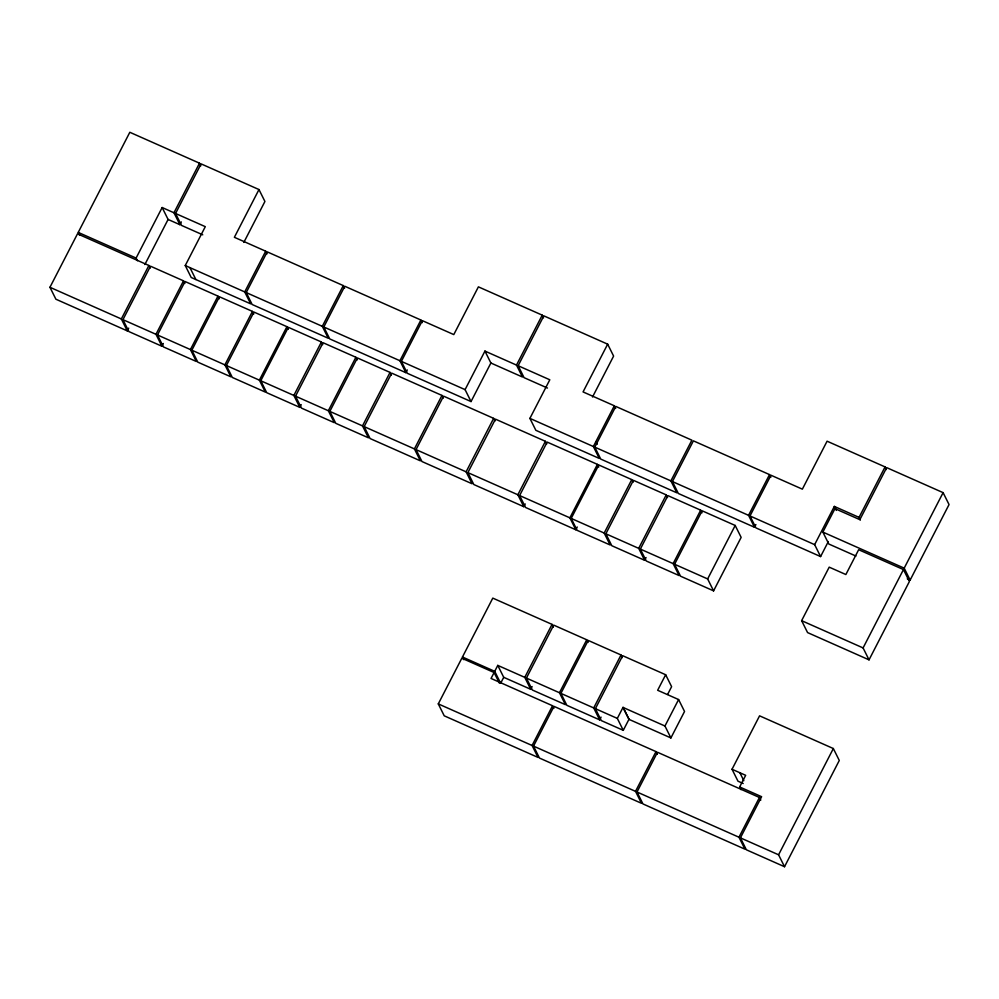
<?xml version="1.0" encoding="UTF-8"?>
<svg xmlns="http://www.w3.org/2000/svg" width="999" height="999" viewBox="0 0 999 999"><rect width="100%" height="100%" fill="white"/><g stroke="black" fill="none" stroke-linecap="round" stroke-linejoin="round"><path stroke-width="1.5" d="M128.696 328.134L127.285 330.881L55.894 299.213L49.95 287.287L77.497 233.828L148.888 265.484L150.212 268.132M79.558 235.065L78.234 232.405L129.82 132.28L199.513 163.187L200.824 165.834M137.425 260.727L136.101 258.067L162.15 207.53L173.963 212.762L179.907 224.688L181.319 221.928M144.867 264.535L168.094 219.455L162.15 207.53M173.963 212.762L199.513 163.187M202.747 234.815L181.493 225.399L175.549 213.474L201.099 163.886L258.978 189.548L264.922 201.473L243.831 242.407M127.285 330.881L121.341 318.956L148.888 265.484M163.337 343.494L161.925 346.241L128.896 331.581L122.939 319.655L150.499 266.196L183.529 280.844L184.852 283.491M185.252 265.547L244.73 291.92L250.674 303.846L191.196 277.472L185.252 265.547L205.294 226.661L175.549 213.474M161.925 346.241L155.981 334.315L183.529 280.844M157.48 334.977L190.422 349.575L196.366 361.501L163.424 346.903L157.48 334.977L185.027 281.506L217.969 296.116L219.293 298.763M258.978 189.548L234.378 237.3L265.709 251.199L267.033 253.846M190.422 349.575L217.969 296.116M191.845 350.212L224.9 364.872L230.844 376.798L197.79 362.137L191.845 350.212L219.405 296.753L252.447 311.401L253.771 314.048M244.73 291.92L265.709 251.199M246.216 292.582L322.302 326.323L328.246 338.249L252.16 304.508L246.216 292.582L267.208 251.86L343.281 285.589L344.605 288.249M224.9 364.872L252.447 311.401M226.386 365.534L259.378 380.157L265.322 392.083L232.33 377.46L226.386 365.534L253.946 312.063L286.925 326.685L288.249 329.345M259.378 380.157L286.925 326.685M301.223 404.632L299.812 407.367L266.721 392.694L260.764 380.769L288.324 327.31L321.416 341.983L322.727 344.63M322.302 326.323L343.281 285.589M407.267 369.955L405.869 372.664L329.732 338.911L323.788 326.985L344.767 286.251L420.904 320.017L422.227 322.665M299.812 407.367L293.856 395.442L321.416 341.983M295.517 396.178L328.346 410.739L334.29 422.664L301.461 408.104L295.517 396.178L323.064 342.719L355.894 357.267L357.217 359.927M328.346 410.739L355.894 357.267M329.832 411.401L362.5 425.886L368.444 437.812L335.776 423.326L329.832 411.401L357.38 357.929L390.047 372.415L391.371 375.062M362.5 425.886L390.047 372.415M364.148 426.623L414.41 448.901L420.354 460.826L370.105 438.549L364.148 426.623L391.708 373.151L441.958 395.429L443.281 398.089M405.869 372.664L399.925 360.739L420.904 320.017M471.029 401.561L465.084 389.635L484.94 351.086L490.884 363.012L471.029 401.561L407.305 373.301L401.361 361.376L422.34 320.654L453.796 334.59L478.396 286.85L542.232 315.147L543.556 317.807M414.41 448.901L441.958 395.429M416.021 449.612L466.108 471.828L472.052 483.753L421.965 461.538L416.021 449.612L443.568 396.153L493.656 418.356L494.98 421.004M490.884 363.012L522.452 377.01L516.495 365.085L542.232 315.147M547.477 388.037L524.075 377.659L518.131 365.734L543.831 315.859L607.667 344.168L613.611 356.094L592.519 397.015M466.108 471.828L493.656 418.356M525.212 503.958L523.801 506.693L473.838 484.54L467.882 472.614L495.442 419.143L545.404 441.308L546.728 443.956M529.907 418.381L593.356 446.516L599.3 458.441L535.851 430.307L529.907 418.381L549.8 379.782L518.131 365.734M523.801 506.693L517.857 494.767L545.404 441.308M577.235 527.022L575.824 529.77L525.561 507.48L519.617 495.554L547.165 442.082L597.427 464.373L598.751 467.02M607.667 344.168L583.054 391.92L614.335 405.781L615.659 408.441M438.286 703.895L532.08 745.491L538.024 757.417L444.23 715.821L438.286 703.895L461.825 658.216L494.105 672.527L499.388 683.129M463.773 659.665L462.45 657.017L492.794 598.114L552.047 624.387L553.371 627.047M593.356 446.516L614.335 405.781M594.792 447.152L615.771 406.418L691.882 440.172L670.891 480.894L676.835 492.819L600.736 459.078L594.792 447.152L670.891 480.894M575.824 529.77L569.88 517.844L597.427 464.373M571.203 518.431L604.195 533.054L610.139 544.979L577.147 530.357L571.203 518.431L598.763 464.96L631.755 479.595L633.066 482.242M494.105 672.527L491.046 678.458L552.559 705.744L553.883 708.391M497.777 665.396L503.721 677.322L500.661 683.254L494.717 671.328L497.777 665.396L524.762 677.359L530.706 689.285L532.105 686.563M524.762 677.359L552.047 624.387M526.411 678.096L559.465 692.744L565.409 704.67L532.355 690.022L526.411 678.096L553.708 625.124L586.75 639.785L588.074 642.432M604.195 533.054L631.755 479.595M646.041 557.529L644.63 560.277L611.8 545.716L605.856 533.791L633.403 480.319L666.233 494.88L667.557 497.527M532.08 745.491L552.559 705.744M559.465 692.744L586.75 639.785M533.516 746.128L635.526 791.358L641.47 803.283L539.46 758.054L533.516 746.128L553.995 706.38L656.006 751.61L657.33 754.257M601.061 717.145L599.662 719.867L566.845 705.306L560.901 693.381L588.186 640.421L621.016 654.969L622.34 657.617M755.893 524.537L754.495 527.26L678.358 493.494L672.414 481.568L693.393 440.846L769.53 474.6L770.853 477.26M644.63 560.277L638.686 548.351L666.233 494.88M640.334 549.088L673.139 563.623L679.083 575.549L646.278 561.001L640.334 549.088L667.881 495.616L700.686 510.164L702.01 512.812M599.662 719.867L593.718 707.941L621.016 654.969M623.276 730.331L617.332 718.406L623.001 707.417L628.945 719.342L623.276 730.331L601.323 720.604L595.379 708.678L622.664 655.706L665.659 674.737L671.615 686.663L667.607 694.43M673.139 563.623L700.686 510.164M674.575 564.26L702.122 510.801L735.189 525.462L741.146 537.387L713.586 590.859L680.519 576.186L674.575 564.26L707.642 578.933L713.586 590.859M707.642 578.933L735.189 525.462M665.659 674.737L657.654 690.272L678.596 699.55L684.54 711.475L670.903 737.936L628.945 719.342M754.495 527.26L748.551 515.334L769.53 474.6M828.333 541.545L820.591 556.568L755.931 527.897L749.987 515.971L770.966 475.237L802.359 489.16L827.085 441.196L885.064 466.908L886.388 469.555M670.903 737.936L664.959 726.011L678.596 699.55M635.526 791.358L656.006 751.61M637 792.007L738.973 837.224L744.917 849.15L642.944 803.933L637 792.007L657.479 752.259L759.452 797.477L760.776 800.137M820.591 556.568L814.647 544.642L834.34 506.418L859.053 517.382L860.376 520.029M855.918 556.043L828.808 544.018L822.864 532.092L834.964 508.628L859.839 519.667L886.662 467.619L943.106 492.644L949.05 504.57L910.139 580.082L907.279 578.821M801.623 620.666L829.207 567.145L845.866 574.537L858.665 549.712L903.458 569.567L909.402 581.493L869.03 659.852L807.579 632.592L801.623 620.666L863.086 647.926L869.03 659.852M859.053 517.382L885.064 466.908M732.03 769.267L759.577 715.833L833.341 748.538L839.285 760.464L784.527 866.72L746.353 849.787L740.409 837.861L761.613 796.702L739.66 786.962L745.666 775.311L732.03 769.267L737.986 781.193L743.206 783.516M738.973 837.224L759.452 797.477M863.086 647.926L903.458 569.567M910.139 580.082L904.195 568.156L943.106 492.644M784.527 866.72L778.583 854.794L833.341 748.538M484.94 351.086L516.495 365.085M168.094 219.455L179.907 224.688M822.864 532.092L904.195 568.156M323.788 326.985L399.925 360.739M401.361 361.376L465.084 389.635M672.414 481.568L748.551 515.334M749.987 515.971L814.647 544.642M78.234 232.405L136.101 258.067M49.95 287.287L121.341 318.956M122.939 319.655L155.981 334.315M260.764 380.769L293.856 395.442M467.882 472.614L517.857 494.767M519.617 495.554L569.88 517.844M605.856 533.791L638.686 548.351M623.001 707.417L664.959 726.011M560.901 693.381L593.718 707.941M595.379 708.678L617.332 718.406M462.45 657.017L494.717 671.328M503.721 677.322L530.706 689.285M740.409 837.861L778.583 854.794M834.34 506.418L836.325 510.389M595.854 441.67L597.177 444.318M739.872 772.739L743.83 780.694M739.66 786.962L740.983 789.61M623.164 707.479L629.108 719.405M189.947 267.632L195.891 279.558"/></g></svg>
